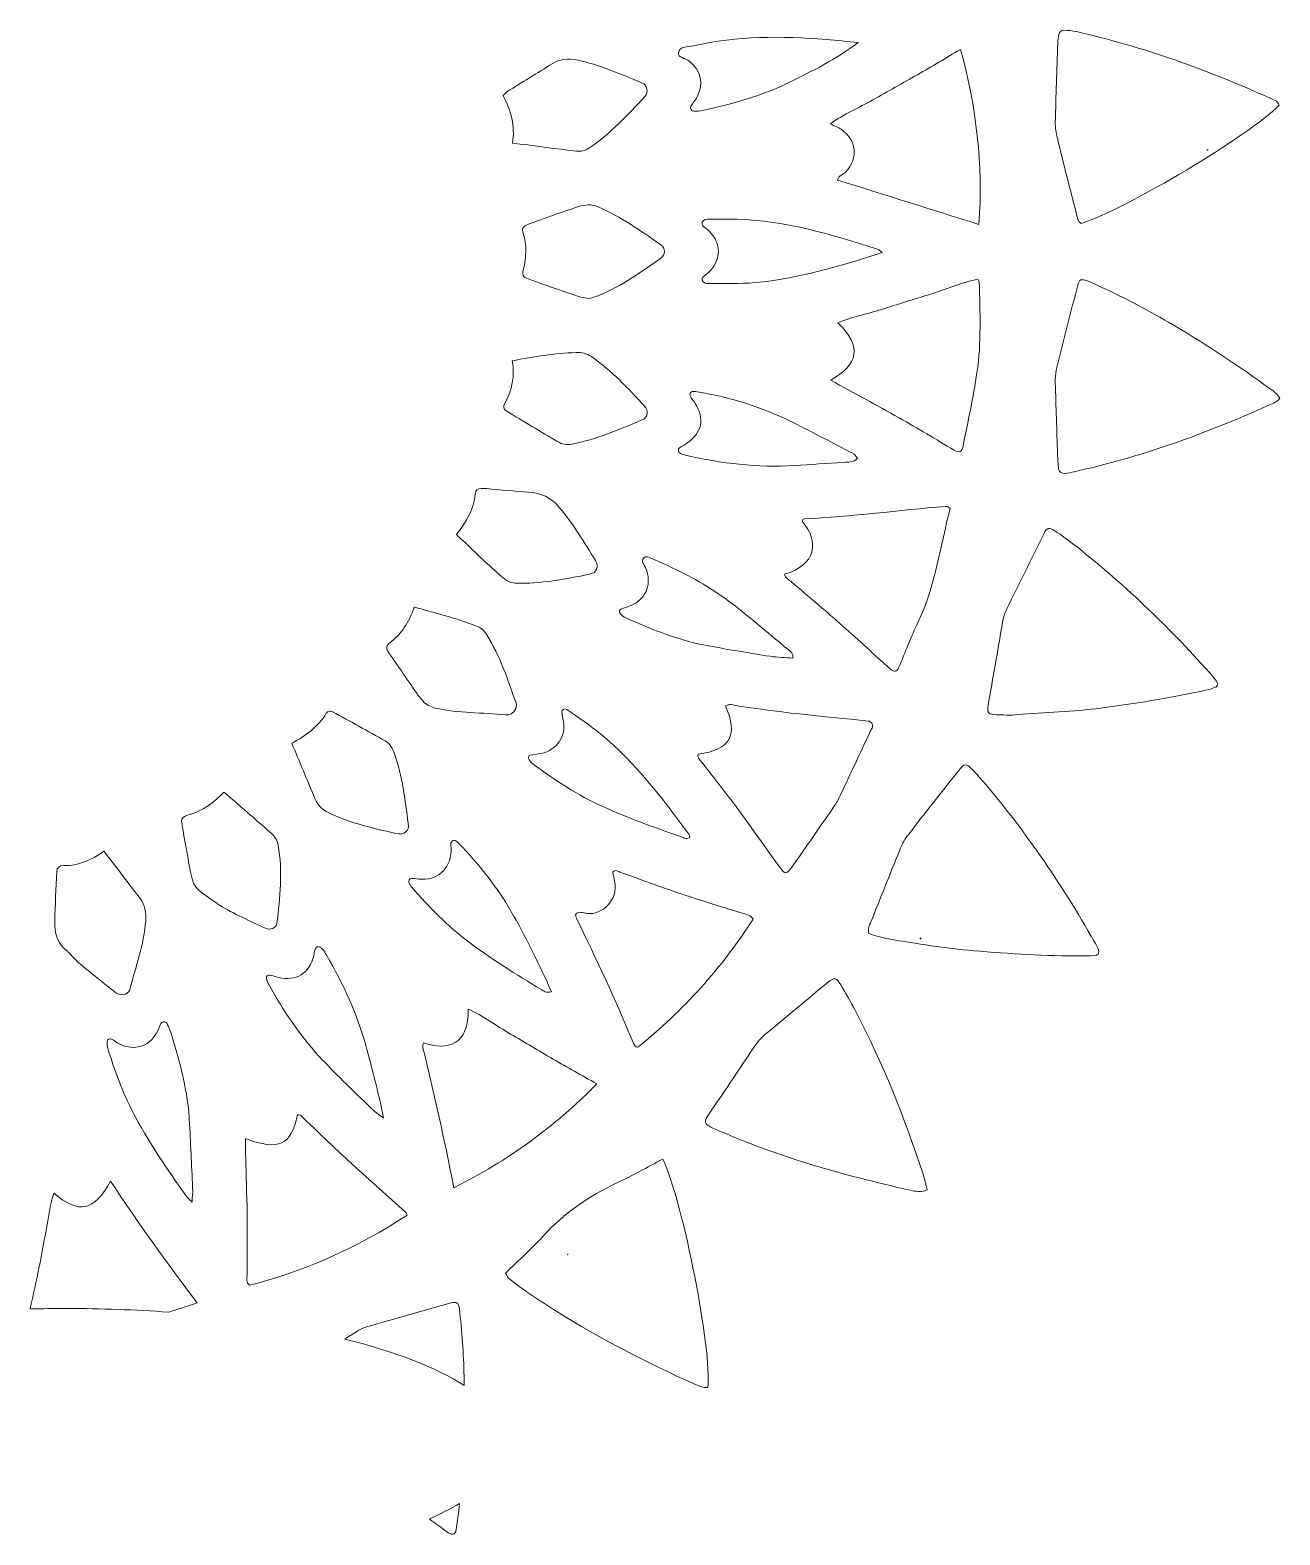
# Model space of a CAD drawing. Extents: x 352 to 2649, y -2711 to -288.
# Drawn here: x 2092 to 2510, y -1439 to -936 of the extents above; entities that cross this region are included whole.
import ezdxf

# ---------------------------------------------------------------- set-up
doc = ezdxf.new("R2010")
doc.units = 0
doc.header["$MEASUREMENT"] = 0
doc.layers.add('Layer 1', color=7, linetype='Continuous')

# ---------------------------------------------------------------- blocks, each defined once
blk = doc.blocks.new('block 2')
at = {"layer": 'Layer 1', "true_color": 0xffffff}
h = blk.add_hatch(color=7, dxfattribs=at)
h.dxf.hatch_style = 2
edge = h.paths.add_edge_path()
edge.add_spline(control_points=[(2485.39, -975.72), (2485.42, -975.73), (2485.45, -975.74), (2485.48, -975.74), (2485.51, -975.69), (2485.53, -975.63), (2485.56, -975.57), (2485.45, -975.62), (2485.31, -975.68), (2485.18, -975.75), (2485.25, -975.74), (2485.33, -975.72), (2485.39, -975.72)], knot_values=[0, 0, 0, 0, 1, 1, 1, 2, 2, 2, 3, 3, 3, 4, 4, 4, 4], degree=3, periodic=1)
h = blk.add_hatch(color=7, dxfattribs=at)
h.dxf.hatch_style = 2
edge = h.paths.add_edge_path()
edge.add_spline(control_points=[(2389.37, -1239.55), (2389.42, -1239.57), (2389.46, -1239.59), (2389.5, -1239.61), (2389.5, -1239.55), (2389.5, -1239.49), (2389.5, -1239.43), (2389.43, -1239.38), (2389.36, -1239.34), (2389.3, -1239.3), (2389.32, -1239.38), (2389.35, -1239.47), (2389.37, -1239.55)], knot_values=[0, 0, 0, 0, 1, 1, 1, 2, 2, 2, 3, 3, 3, 4, 4, 4, 4], degree=3, periodic=1)
h = blk.add_hatch(color=7, dxfattribs=at)
h.dxf.hatch_style = 2
edge = h.paths.add_edge_path()
edge.add_spline(control_points=[(2271.42, -1344.99), (2271.39, -1345.09), (2271.36, -1345.19), (2271.34, -1345.29), (2271.37, -1345.27), (2271.41, -1345.25), (2271.45, -1345.23), (2271.44, -1345.22), (2271.43, -1345.22), (2271.43, -1345.21), (2271.42, -1345.14), (2271.42, -1345.06), (2271.42, -1344.99)], knot_values=[0, 0, 0, 0, 1, 1, 1, 2, 2, 2, 3, 3, 3, 4, 4, 4, 4], degree=3, periodic=1)
at = {"layer": 'Layer 1', "lineweight": 0}
for points, knots in [([(2443.21, -1000.35), (2441.9, -999.74), (2441.93, -998.36), (2441.64, -997.27), (2439.44, -988.8), (2437.3, -980.32), (2435.23, -971.81), (2434.79, -970.04), (2434.49, -968.18), (2434.53, -966.39), (2434.73, -957.62), (2435.05, -948.87), (2435.36, -940.12), (2435.4, -939.1), (2435.51, -938.07), (2435.71, -937.09), (2435.88, -936.24), (2436.54, -935.63), (2437.41, -935.67), (2438.83, -935.74), (2440.27, -935.82), (2441.64, -936.13), (2463.94, -941.26), (2485.35, -948.92), (2506.16, -958.32), (2507.39, -958.89), (2508.94, -959.19), (2509.46, -960.79), (2499.05, -971.11), (2459.08, -994.98), (2443.21, -1000.35)], [0, 0, 0, 0, 1, 1, 1, 2, 2, 2, 3, 3, 3, 4, 4, 4, 5, 5, 5, 6, 6, 6, 7, 7, 7, 8, 8, 8, 9, 9, 9, 10, 10, 10, 10]), ([(2316.66, -962.53), (2315.67, -962.75), (2314.65, -962.75), (2313.62, -962.77), (2312.86, -962.79), (2312.23, -961.68), (2312.64, -961.03), (2313.3, -959.98), (2314.12, -959.06), (2314.69, -957.99), (2317.03, -953.54), (2316, -949.09), (2312.07, -946.04), (2310.83, -945.05), (2308.21, -944.79), (2308.45, -943.24), (2308.8, -940.8), (2311.7, -941.32), (2313.49, -940.93), (2328.13, -937.57), (2342.97, -937.55), (2357.85, -938.79), (2361.43, -939.1), (2365.01, -939.43), (2368.59, -939.75), (2361.23, -945.34), (2353.42, -949.24), (2345.59, -953.08), (2336.38, -957.6), (2326.61, -960.33), (2316.66, -962.53)], [0, 0, 0, 0, 1, 1, 1, 2, 2, 2, 3, 3, 3, 4, 4, 4, 5, 5, 5, 6, 6, 6, 7, 7, 7, 8, 8, 8, 9, 9, 9, 10, 10, 10, 10]), ([(2296.23, -953.24), (2298.04, -953.96), (2298.61, -956.42), (2297.26, -957.84), (2291.41, -964.06), (2285.61, -970.37), (2278.45, -975.17), (2277.16, -976.04), (2275.81, -976.21), (2274.39, -976.08), (2271.55, -975.8), (2268.74, -975.45), (2265.92, -975.1), (2261.69, -974.56), (2257.46, -973.99), (2252.96, -973.42), (2253.88, -967.64), (2252.42, -962.49), (2249.86, -957.56), (2250.32, -957.06), (2250.67, -956.51), (2251.15, -956.2), (2256.15, -953.08), (2261.19, -950.01), (2266.21, -946.91), (2268.76, -945.32), (2271.42, -944.99), (2274.39, -945.6), (2282.03, -947.17), (2289.05, -950.38), (2296.23, -953.24)], [0, 0, 0, 0, 1, 1, 1, 2, 2, 2, 3, 3, 3, 4, 4, 4, 5, 5, 5, 6, 6, 6, 7, 7, 7, 8, 8, 8, 9, 9, 9, 10, 10, 10, 10]), ([(2408.98, -1000.61), (2393.09, -995.63), (2377.45, -990.72), (2361.65, -985.77), (2362.02, -984.22), (2363.59, -983.94), (2364.46, -983), (2368.72, -978.4), (2368.09, -972.4), (2362.87, -968.82), (2361.87, -968.14), (2360.71, -967.7), (2359.29, -967.01), (2363.77, -963.6), (2368.87, -961.68), (2373.52, -958.98), (2378.43, -956.1), (2383.47, -953.41), (2388.4, -950.55), (2393.16, -947.83), (2397.85, -945.01), (2402.85, -942.07), (2408.06, -961.44), (2410.48, -980.64), (2408.98, -1000.61)], [0, 0, 0, 0, 1, 1, 1, 2, 2, 2, 3, 3, 3, 4, 4, 4, 5, 5, 5, 6, 6, 6, 7, 7, 7, 8, 8, 8, 8]), ([(2485.39, -975.72), (2485.42, -975.73), (2485.45, -975.74), (2485.48, -975.74), (2485.51, -975.69), (2485.53, -975.63), (2485.56, -975.57), (2485.45, -975.62), (2485.31, -975.68), (2485.18, -975.75), (2485.25, -975.74), (2485.33, -975.72), (2485.39, -975.72)], [0, 0, 0, 0, 1, 1, 1, 2, 2, 2, 3, 3, 3, 4, 4, 4, 4]), ([(2282.03, -1024.26), (2280.91, -1024.72), (2279.76, -1025.09), (2278.71, -1025.44), (2277.36, -1025.18), (2276.11, -1025.09), (2274.96, -1024.7), (2269.37, -1022.8), (2263.79, -1020.86), (2258.24, -1018.85), (2256.39, -1018.2), (2256.08, -1017.52), (2256.58, -1015.62), (2257.63, -1011.61), (2257.76, -1007.61), (2256.52, -1003.62), (2256.08, -1002.25), (2256.34, -1001.24), (2257.78, -1000.72), (2263.55, -998.67), (2269.26, -996.53), (2275.07, -994.65), (2277.16, -993.98), (2279.34, -993.78), (2281.63, -994.78), (2289.16, -998.06), (2295.84, -1002.77), (2302.54, -1007.4), (2304.26, -1008.6), (2304.2, -1010.8), (2302.43, -1012.02), (2295.88, -1016.52), (2289.49, -1021.29), (2282.03, -1024.26)], [0, 0, 0, 0, 1, 1, 1, 2, 2, 2, 3, 3, 3, 4, 4, 4, 5, 5, 5, 6, 6, 6, 7, 7, 7, 8, 8, 8, 9, 9, 9, 10, 10, 10, 11, 11, 11, 11]), ([(2334.16, -1020.09), (2328.9, -1020.57), (2323.57, -1020.31), (2318.29, -1020.38), (2317.49, -1020.38), (2316.61, -1020.29), (2316.42, -1019.29), (2316.31, -1018.7), (2316.59, -1018.17), (2317.16, -1017.78), (2317.81, -1017.3), (2318.47, -1016.8), (2319.01, -1016.21), (2322.79, -1012.11), (2322.77, -1007.22), (2318.99, -1003.1), (2318.58, -1002.66), (2318.1, -1002.25), (2317.57, -1001.92), (2316.85, -1001.44), (2316.18, -1000.76), (2316.42, -999.98), (2316.76, -998.8), (2317.99, -998.89), (2318.97, -998.86), (2322.02, -998.84), (2325.08, -998.8), (2328.13, -998.89), (2344.37, -999.41), (2359.75, -1003.99), (2375.07, -1008.9), (2375.42, -1009.01), (2375.72, -1009.36), (2376.64, -1010.06), (2362.39, -1014.53), (2348.6, -1018.79), (2334.16, -1020.09)], [0, 0, 0, 0, 1, 1, 1, 2, 2, 2, 3, 3, 3, 4, 4, 4, 5, 5, 5, 6, 6, 6, 7, 7, 7, 8, 8, 8, 9, 9, 9, 10, 10, 10, 11, 11, 11, 12, 12, 12, 12]), ([(2382.27, -1065.35), (2374.85, -1061.16), (2367.34, -1057.1), (2359.42, -1052.74), (2368.59, -1047.59), (2370.05, -1041.61), (2361.82, -1033.51), (2367, -1031.31), (2372.38, -1030.44), (2377.51, -1028.74), (2382.71, -1027.03), (2387.96, -1025.42), (2393.2, -1023.83), (2398.39, -1022.23), (2403.35, -1019.83), (2408.69, -1019.03), (2408.93, -1019.44), (2409.09, -1019.61), (2409.11, -1019.79), (2409.26, -1029.94), (2409.87, -1040.13), (2408.32, -1050.21), (2407.08, -1058.45), (2405.29, -1066.59), (2403.65, -1074.78), (2403.24, -1076.83), (2402.47, -1077.13), (2400.71, -1076.11), (2394.55, -1072.53), (2388.47, -1068.84), (2382.27, -1065.35)], [0, 0, 0, 0, 1, 1, 1, 2, 2, 2, 3, 3, 3, 4, 4, 4, 5, 5, 5, 6, 6, 6, 7, 7, 7, 8, 8, 8, 9, 9, 9, 10, 10, 10, 10]), ([(2504.66, -1054.37), (2506.45, -1055.68), (2508.37, -1056.86), (2509.66, -1058.72), (2508.5, -1060.24), (2506.88, -1060.7), (2505.42, -1061.36), (2484.56, -1070.67), (2463.18, -1078.44), (2440.81, -1083.33), (2439.81, -1083.55), (2438.83, -1083.81), (2437.82, -1083.9), (2436.69, -1084.03), (2435.79, -1083.55), (2435.64, -1082.33), (2435.47, -1080.69), (2435.34, -1079.07), (2435.29, -1077.44), (2435.01, -1069.5), (2434.75, -1061.55), (2434.53, -1053.59), (2434.51, -1052.19), (2434.53, -1050.71), (2434.86, -1049.36), (2437.19, -1039.86), (2439.59, -1030.37), (2442.04, -1020.92), (2442.52, -1019.03), (2443.28, -1018.74), (2445.2, -1019.48), (2446.33, -1019.92), (2447.42, -1020.47), (2448.56, -1020.97), (2456.72, -1024.68), (2464.64, -1028.87), (2472.39, -1033.36), (2483.52, -1039.82), (2494.27, -1046.82), (2504.66, -1054.37)], [0, 0, 0, 0, 1, 1, 1, 2, 2, 2, 3, 3, 3, 4, 4, 4, 5, 5, 5, 6, 6, 6, 7, 7, 7, 8, 8, 8, 9, 9, 9, 10, 10, 10, 11, 11, 11, 12, 12, 12, 13, 13, 13, 13]), ([(2252.85, -1046.28), (2260.12, -1044.69), (2267.15, -1043.86), (2274.22, -1043.44), (2276.09, -1043.33), (2277.73, -1043.68), (2279.37, -1044.84), (2286.09, -1049.53), (2291.63, -1055.47), (2297.15, -1061.42), (2298.59, -1062.97), (2298.15, -1065.2), (2296.32, -1065.98), (2288.68, -1069.32), (2281, -1072.51), (2272.78, -1074.1), (2271.12, -1074.43), (2269.57, -1074.21), (2268.08, -1073.31), (2262.35, -1069.87), (2256.58, -1066.48), (2250.87, -1062.99), (2249.89, -1062.4), (2249.84, -1061.42), (2250.41, -1060.37), (2252.77, -1056.03), (2253.86, -1051.41), (2252.85, -1046.28)], [0, 0, 0, 0, 1, 1, 1, 2, 2, 2, 3, 3, 3, 4, 4, 4, 5, 5, 5, 6, 6, 6, 7, 7, 7, 8, 8, 8, 9, 9, 9, 9]), ([(2310.87, -1077.85), (2310.28, -1077.72), (2309.72, -1077.5), (2309.17, -1077.29), (2308.43, -1077), (2308.19, -1075.71), (2308.82, -1075.3), (2309.65, -1074.73), (2310.59, -1074.32), (2311.42, -1073.73), (2316.33, -1070.3), (2317.29, -1065.59), (2314.1, -1060.48), (2313.58, -1059.63), (2312.84, -1058.89), (2312.38, -1058), (2312.1, -1057.43), (2312.53, -1056.64), (2313.1, -1056.56), (2313.84, -1056.43), (2314.69, -1056.62), (2315.48, -1056.75), (2325.95, -1058.56), (2336.05, -1061.62), (2345.61, -1066.31), (2352.38, -1069.63), (2359.01, -1073.18), (2365.69, -1076.65), (2366.69, -1077.2), (2367.8, -1077.7), (2368.37, -1078.83), (2366.95, -1080.32), (2365.21, -1080.08), (2363.66, -1080.21), (2358.18, -1080.62), (2352.68, -1080.91), (2347.2, -1081.26), (2334.92, -1082.02), (2322.83, -1080.58), (2310.87, -1077.85)], [0, 0, 0, 0, 1, 1, 1, 2, 2, 2, 3, 3, 3, 4, 4, 4, 5, 5, 5, 6, 6, 6, 7, 7, 7, 8, 8, 8, 9, 9, 9, 10, 10, 10, 11, 11, 11, 12, 12, 12, 13, 13, 13, 13]), ([(2240.46, -1090.77), (2240.53, -1089.53), (2241.33, -1089.05), (2242.47, -1088.98), (2243.08, -1088.94), (2243.69, -1088.96), (2244.3, -1089), (2248.95, -1089.4), (2253.6, -1089.88), (2258.27, -1090.18), (2262.52, -1090.44), (2265.84, -1091.9), (2268.72, -1095.37), (2273.32, -1100.87), (2276.88, -1107.03), (2280.72, -1113.01), (2281.98, -1114.99), (2281.11, -1117.19), (2278.71, -1117.65), (2270.55, -1119.27), (2262.37, -1120.84), (2253.97, -1120.64), (2251.68, -1120.58), (2250.15, -1119.22), (2248.69, -1117.91), (2243.86, -1113.57), (2239.19, -1109.03), (2234.2, -1104.32), (2237.45, -1099.89), (2240.2, -1095.9), (2240.46, -1090.77)], [0, 0, 0, 0, 1, 1, 1, 2, 2, 2, 3, 3, 3, 4, 4, 4, 5, 5, 5, 6, 6, 6, 7, 7, 7, 8, 8, 8, 9, 9, 9, 10, 10, 10, 10]), ([(2363.5, -1135.02), (2357.85, -1130.02), (2352.07, -1125.18), (2346.35, -1120.25), (2345.46, -1119.49), (2344.24, -1118.96), (2343.89, -1117.65), (2354.73, -1114.49), (2355.58, -1106.79), (2349.89, -1099.91), (2349.93, -1099.72), (2349.91, -1099.48), (2350.02, -1099.32), (2350.11, -1099.19), (2350.35, -1099.11), (2350.52, -1099.08), (2366.41, -1098.41), (2382.14, -1096.2), (2397.96, -1094.92), (2398.31, -1094.89), (2398.68, -1095.27), (2399.38, -1095.61), (2395.99, -1108.27), (2394.45, -1121.49), (2388.66, -1133.58), (2386.28, -1138.53), (2384.36, -1143.71), (2382.18, -1148.75), (2381.51, -1150.32), (2380.61, -1150.51), (2379.37, -1149.38), (2374.06, -1144.6), (2368.85, -1139.73), (2363.5, -1135.02)], [0, 0, 0, 0, 1, 1, 1, 2, 2, 2, 3, 3, 3, 4, 4, 4, 5, 5, 5, 6, 6, 6, 7, 7, 7, 8, 8, 8, 9, 9, 9, 10, 10, 10, 11, 11, 11, 11]), ([(2486.11, -1150.49), (2487.05, -1151.54), (2487.9, -1152.67), (2488.69, -1153.85), (2489.08, -1154.42), (2488.71, -1155.14), (2488.18, -1155.38), (2487.27, -1155.79), (2486.29, -1156.1), (2485.3, -1156.32), (2473, -1159.09), (2460.56, -1161.01), (2448.04, -1162.6), (2438.74, -1163.8), (2429.38, -1163.82), (2420.06, -1164.72), (2418.84, -1164.72), (2417.62, -1164.72), (2416.4, -1164.7), (2411.6, -1164.61), (2411.51, -1164.46), (2412.32, -1159.9), (2413.78, -1151.67), (2415.22, -1143.47), (2416.59, -1135.24), (2416.92, -1133.19), (2417.33, -1131.25), (2418.25, -1129.39), (2422.38, -1120.99), (2426.5, -1112.59), (2430.64, -1104.19), (2431.71, -1102.03), (2432.43, -1101.81), (2434.4, -1103.14), (2436.43, -1104.5), (2438.41, -1105.91), (2440.36, -1107.42), (2456.96, -1120.31), (2472.04, -1134.87), (2486.11, -1150.49)], [0, 0, 0, 0, 1, 1, 1, 2, 2, 2, 3, 3, 3, 4, 4, 4, 5, 5, 5, 6, 6, 6, 7, 7, 7, 8, 8, 8, 9, 9, 9, 10, 10, 10, 11, 11, 11, 12, 12, 12, 13, 13, 13, 13]), ([(2290.91, -1132.18), (2290.54, -1132.01), (2290.12, -1131.9), (2289.82, -1131.64), (2289.4, -1131.25), (2288.9, -1130.81), (2288.73, -1130.31), (2288.51, -1129.59), (2289.16, -1129.3), (2289.73, -1129.09), (2290.69, -1128.74), (2291.69, -1128.5), (2292.61, -1128.08), (2297.43, -1125.92), (2299.42, -1121.56), (2297.87, -1116.54), (2297.63, -1115.78), (2297.19, -1115.08), (2296.84, -1114.34), (2296.49, -1113.59), (2296.17, -1112.79), (2296.91, -1112.13), (2297.65, -1111.5), (2298.5, -1111.91), (2299.2, -1112.22), (2302.91, -1113.88), (2306.66, -1115.49), (2310.28, -1117.35), (2317.22, -1120.88), (2323.68, -1125.16), (2329.73, -1130.05), (2334.94, -1134.28), (2340.11, -1138.62), (2345.24, -1142.96), (2345.96, -1143.55), (2347.07, -1144.03), (2346.77, -1145.67), (2344.22, -1145.5), (2341.62, -1145.47), (2339.07, -1145.08), (2332.24, -1144.01), (2325.41, -1142.86), (2318.6, -1141.61), (2308.91, -1139.84), (2299.81, -1136.31), (2290.91, -1132.18)], [0, 0, 0, 0, 1, 1, 1, 2, 2, 2, 3, 3, 3, 4, 4, 4, 5, 5, 5, 6, 6, 6, 7, 7, 7, 8, 8, 8, 9, 9, 9, 10, 10, 10, 11, 11, 11, 12, 12, 12, 13, 13, 13, 14, 14, 14, 15, 15, 15, 15]), ([(2211.4, -1143.64), (2210.54, -1142.4), (2210.72, -1141.44), (2211.92, -1140.54), (2215.8, -1137.68), (2218.23, -1133.8), (2220.06, -1128.65), (2227.24, -1130.53), (2234.07, -1132.4), (2240.72, -1134.87), (2242.29, -1135.44), (2243.43, -1136.37), (2244.34, -1137.88), (2248.75, -1145.04), (2251.41, -1152.91), (2254.14, -1160.79), (2254.64, -1162.23), (2253.38, -1164.24), (2251.96, -1164.57), (2251.57, -1164.65), (2251.15, -1164.7), (2250.76, -1164.65), (2242.88, -1163.85), (2234.9, -1164.24), (2227.13, -1162.38), (2225.47, -1161.97), (2224.09, -1161.34), (2223, -1160.03), (2222.48, -1159.39), (2221.89, -1158.83), (2221.43, -1158.17), (2218.07, -1153.33), (2214.73, -1148.48), (2211.4, -1143.64)], [0, 0, 0, 0, 1, 1, 1, 2, 2, 2, 3, 3, 3, 4, 4, 4, 5, 5, 5, 6, 6, 6, 7, 7, 7, 8, 8, 8, 9, 9, 9, 10, 10, 10, 11, 11, 11, 11]), ([(2258.81, -1178.18), (2259.99, -1177.88), (2261.23, -1177.85), (2262.41, -1177.61), (2268.17, -1176.37), (2270.83, -1171.59), (2269.98, -1166.81), (2269.79, -1165.81), (2269.59, -1164.83), (2269.46, -1163.8), (2269.37, -1163.02), (2270.51, -1162.34), (2271.18, -1162.82), (2274.98, -1165.55), (2278.89, -1168.17), (2282.51, -1171.13), (2294.12, -1180.67), (2303.08, -1192.58), (2311.94, -1204.56), (2312.16, -1204.85), (2312.14, -1205.33), (2312.23, -1205.72), (2310.94, -1206.5), (2309.83, -1205.57), (2308.76, -1205.22), (2300.09, -1202.23), (2291.48, -1199.11), (2283.12, -1195.33), (2274.72, -1191.54), (2267.08, -1186.47), (2259.71, -1181), (2259.23, -1180.63), (2258.77, -1180.17), (2258.48, -1179.67), (2258.18, -1179.14), (2258.07, -1178.38), (2258.81, -1178.18)], [0, 0, 0, 0, 1, 1, 1, 2, 2, 2, 3, 3, 3, 4, 4, 4, 5, 5, 5, 6, 6, 6, 7, 7, 7, 8, 8, 8, 9, 9, 9, 10, 10, 10, 11, 11, 11, 12, 12, 12, 12]), ([(2328.22, -1195.99), (2324.45, -1190.9), (2320.5, -1185.99), (2316.66, -1180.95), (2315.96, -1180.04), (2314.74, -1179.32), (2315.04, -1177.85), (2325.91, -1176.28), (2328.57, -1171.53), (2324.18, -1161.64), (2324.38, -1161.56), (2324.55, -1161.42), (2324.75, -1161.38), (2325.14, -1161.32), (2325.56, -1161.18), (2325.93, -1161.25), (2341.23, -1163.82), (2356.63, -1165.2), (2372.04, -1166.73), (2372.41, -1166.77), (2372.73, -1167.1), (2373.1, -1167.32), (2373.89, -1168.6), (2372.89, -1169.63), (2372.43, -1170.63), (2369.26, -1177.48), (2366.04, -1184.29), (2362.83, -1191.12), (2362.22, -1192.41), (2361.61, -1193.72), (2360.8, -1194.87), (2355.95, -1201.94), (2351.07, -1208.97), (2346.14, -1215.97), (2344.72, -1218), (2344.04, -1217.96), (2342.51, -1215.84), (2337.73, -1209.23), (2333.06, -1202.56), (2328.22, -1195.99)], [0, 0, 0, 0, 1, 1, 1, 2, 2, 2, 3, 3, 3, 4, 4, 4, 5, 5, 5, 6, 6, 6, 7, 7, 7, 8, 8, 8, 9, 9, 9, 10, 10, 10, 11, 11, 11, 12, 12, 12, 13, 13, 13, 13]), ([(2213.95, -1204.34), (2206.62, -1202.71), (2199.35, -1200.94), (2192.41, -1197.91), (2189.86, -1196.77), (2187.94, -1195.25), (2186.87, -1192.67), (2184.29, -1186.52), (2181.74, -1180.36), (2179.14, -1174.15), (2183.95, -1171.57), (2187.98, -1168.65), (2190.64, -1164.13), (2191.1, -1163.34), (2192.06, -1163.24), (2192.8, -1163.63), (2198.67, -1166.86), (2204.54, -1170.09), (2210.37, -1173.38), (2212.01, -1174.32), (2212.84, -1175.85), (2213.49, -1177.68), (2216.17, -1185.21), (2216.96, -1193.11), (2218.09, -1200.94), (2218.49, -1203.58), (2216.72, -1204.96), (2213.95, -1204.34)], [0, 0, 0, 0, 1, 1, 1, 2, 2, 2, 3, 3, 3, 4, 4, 4, 5, 5, 5, 6, 6, 6, 7, 7, 7, 8, 8, 8, 9, 9, 9, 9]), ([(2447.51, -1245.21), (2446.09, -1245.3), (2444.65, -1245.32), (2443.23, -1245.32), (2431.21, -1245.28), (2419.23, -1244.6), (2407.25, -1243.56), (2397.7, -1242.73), (2388.27, -1241.22), (2378.84, -1239.61), (2376.47, -1239.19), (2374.15, -1238.58), (2372.08, -1237.71), (2371.73, -1236.09), (2372.38, -1235), (2372.84, -1233.89), (2376.01, -1225.95), (2379.17, -1218.03), (2382.42, -1210.11), (2383.1, -1208.42), (2383.86, -1206.7), (2384.95, -1205.28), (2390.8, -1197.69), (2396.76, -1190.18), (2402.69, -1182.68), (2403.94, -1181.08), (2404.81, -1181.02), (2406.16, -1182.35), (2407.19, -1183.33), (2408.15, -1184.4), (2409.09, -1185.47), (2423.86, -1202.45), (2436.41, -1220.97), (2447.56, -1240.46), (2448.06, -1241.35), (2448.52, -1242.27), (2448.93, -1243.18), (2449.39, -1244.25), (2448.78, -1245.15), (2447.51, -1245.21)], [0, 0, 0, 0, 1, 1, 1, 2, 2, 2, 3, 3, 3, 4, 4, 4, 5, 5, 5, 6, 6, 6, 7, 7, 7, 8, 8, 8, 9, 9, 9, 10, 10, 10, 11, 11, 11, 12, 12, 12, 13, 13, 13, 13]), ([(2144.95, -1215.52), (2144.08, -1210.91), (2143.21, -1206.31), (2142.44, -1201.68), (2142.01, -1199.13), (2142.29, -1198.82), (2145.04, -1197.95), (2149.38, -1196.58), (2153.09, -1194.18), (2156.36, -1190.47), (2161.71, -1195.09), (2166.95, -1199.59), (2172.12, -1204.15), (2173.36, -1205.24), (2174.3, -1206.55), (2174.58, -1208.27), (2176.07, -1217.04), (2175.2, -1225.75), (2174.17, -1234.48), (2173.97, -1235.96), (2171.84, -1236.83), (2170.2, -1236.03), (2165.09, -1233.5), (2159.77, -1231.38), (2154.97, -1228.28), (2154.1, -1227.74), (2153.27, -1227.15), (2152.42, -1226.58), (2146.41, -1222.54), (2146.22, -1222.28), (2144.95, -1215.52)], [0, 0, 0, 0, 1, 1, 1, 2, 2, 2, 3, 3, 3, 4, 4, 4, 5, 5, 5, 6, 6, 6, 7, 7, 7, 8, 8, 8, 9, 9, 9, 10, 10, 10, 10]), ([(2219.1, -1219.38), (2219.88, -1219.29), (2220.67, -1219.58), (2221.48, -1219.64), (2227.8, -1220.1), (2232.04, -1216.48), (2232.45, -1210.19), (2232.5, -1209.39), (2232.28, -1208.58), (2232.32, -1207.77), (2232.32, -1207.44), (2232.63, -1206.98), (2232.91, -1206.83), (2233.19, -1206.66), (2233.76, -1206.64), (2234, -1206.83), (2234.81, -1207.44), (2235.55, -1208.14), (2236.23, -1208.88), (2242.75, -1215.93), (2248.64, -1223.44), (2253.33, -1231.84), (2257.87, -1240), (2262.02, -1248.38), (2266.01, -1257.26), (2264.18, -1257.8), (2263.39, -1257.02), (2262.59, -1256.54), (2254.23, -1251.48), (2245.91, -1246.37), (2238.1, -1240.48), (2231.1, -1235.18), (2224.99, -1228.91), (2219.25, -1222.28), (2218.86, -1221.84), (2218.44, -1221.3), (2218.29, -1220.75), (2218.14, -1220.14), (2218.44, -1219.44), (2219.1, -1219.38)], [0, 0, 0, 0, 1, 1, 1, 2, 2, 2, 3, 3, 3, 4, 4, 4, 5, 5, 5, 6, 6, 6, 7, 7, 7, 8, 8, 8, 9, 9, 9, 10, 10, 10, 11, 11, 11, 12, 12, 12, 13, 13, 13, 13]), ([(2100.5, -1217.17), (2100.57, -1215.69), (2101.38, -1215.1), (2102.86, -1215.1), (2107.68, -1215.12), (2111.94, -1213.38), (2116.26, -1210.24), (2120.49, -1215.78), (2124.46, -1220.93), (2128.37, -1226.1), (2129.98, -1228.28), (2130.51, -1230.68), (2130.27, -1233.52), (2129.59, -1241.5), (2126.93, -1248.97), (2124.9, -1256.6), (2124.46, -1258.26), (2121.89, -1258.85), (2120.3, -1257.63), (2116.13, -1254.4), (2112.03, -1251.06), (2107.97, -1247.7), (2106.57, -1246.54), (2105.5, -1245), (2104.08, -1243.84), (2100.77, -1241.18), (2099.68, -1237.64), (2099.81, -1233.61), (2099.98, -1228.13), (2100.26, -1222.65), (2100.5, -1217.17)], [0, 0, 0, 0, 1, 1, 1, 2, 2, 2, 3, 3, 3, 4, 4, 4, 5, 5, 5, 6, 6, 6, 7, 7, 7, 8, 8, 8, 9, 9, 9, 10, 10, 10, 10]), ([(2274.32, -1232.69), (2274.15, -1232.34), (2274.13, -1231.93), (2274, -1231.4), (2275.15, -1230.11), (2276.64, -1230.99), (2277.86, -1231.1), (2282.94, -1231.64), (2288.44, -1226.78), (2287.11, -1220.27), (2286.92, -1219.29), (2286.68, -1218.29), (2286.48, -1217.31), (2287.44, -1216.21), (2288.38, -1217.07), (2289.21, -1217.37), (2302.76, -1222.37), (2316.42, -1227.04), (2330.25, -1231.14), (2331.36, -1231.47), (2332.61, -1231.71), (2333.44, -1232.95), (2322.96, -1249.32), (2310.11, -1263.56), (2294.9, -1275.81), (2293.94, -1275.81), (2293.64, -1275), (2293.35, -1274.3), (2287.46, -1260.23), (2281.09, -1246.37), (2274.32, -1232.69)], [0, 0, 0, 0, 1, 1, 1, 2, 2, 2, 3, 3, 3, 4, 4, 4, 5, 5, 5, 6, 6, 6, 7, 7, 7, 8, 8, 8, 9, 9, 9, 10, 10, 10, 10]), ([(2186.52, -1245.13), (2186.65, -1244.54), (2186.56, -1243.86), (2186.8, -1243.34), (2187.02, -1242.86), (2187.55, -1242.2), (2187.96, -1242.18), (2188.42, -1242.14), (2189.05, -1242.62), (2189.42, -1243.05), (2189.95, -1243.64), (2190.34, -1244.38), (2190.75, -1245.08), (2196.36, -1254.6), (2200.94, -1264.52), (2203.85, -1275.22), (2205.9, -1282.83), (2208.03, -1290.45), (2209.82, -1299.5), (2208.23, -1298.35), (2207.53, -1297.95), (2206.97, -1297.41), (2200.62, -1291.39), (2194.27, -1285.36), (2188.33, -1278.93), (2181.65, -1271.68), (2176.26, -1263.56), (2171.51, -1255.01), (2171.14, -1254.31), (2170.85, -1253.55), (2170.66, -1252.79), (2170.44, -1251.93), (2171.22, -1251.65), (2171.75, -1251.72), (2172.73, -1251.83), (2173.67, -1252.26), (2174.65, -1252.5), (2180.59, -1253.9), (2184.99, -1251.17), (2186.52, -1245.13)], [0, 0, 0, 0, 1, 1, 1, 2, 2, 2, 3, 3, 3, 4, 4, 4, 5, 5, 5, 6, 6, 6, 7, 7, 7, 8, 8, 8, 9, 9, 9, 10, 10, 10, 11, 11, 11, 12, 12, 12, 13, 13, 13, 13]), ([(2389.37, -1239.55), (2389.42, -1239.57), (2389.46, -1239.59), (2389.5, -1239.61), (2389.5, -1239.55), (2389.5, -1239.49), (2389.5, -1239.43), (2389.43, -1239.38), (2389.36, -1239.34), (2389.3, -1239.3), (2389.32, -1239.38), (2389.35, -1239.47), (2389.37, -1239.55)], [0, 0, 0, 0, 1, 1, 1, 2, 2, 2, 3, 3, 3, 4, 4, 4, 4]), ([(2386.92, -1323.83), (2365.45, -1319.14), (2344.3, -1313.31), (2324.05, -1304.63), (2315.48, -1300.94), (2316.13, -1302.03), (2321.24, -1294.48), (2325.21, -1288.59), (2329.18, -1282.66), (2333.11, -1276.72), (2334.35, -1274.85), (2335.64, -1273.08), (2337.41, -1271.62), (2344.48, -1265.79), (2351.48, -1259.9), (2358.53, -1254.05), (2360.56, -1252.37), (2361.3, -1252.5), (2362.76, -1254.95), (2364.44, -1257.74), (2366.04, -1260.58), (2367.54, -1263.48), (2376.84, -1281.17), (2384.23, -1299.66), (2390.41, -1318.64), (2390.91, -1320.19), (2391.22, -1321.78), (2391.65, -1323.53), (2389.69, -1324.47), (2388.27, -1324.12), (2386.92, -1323.83)], [0, 0, 0, 0, 1, 1, 1, 2, 2, 2, 3, 3, 3, 4, 4, 4, 5, 5, 5, 6, 6, 6, 7, 7, 7, 8, 8, 8, 9, 9, 9, 10, 10, 10, 10]), ([(2223.16, -1274.32), (2231.25, -1277.27), (2238.47, -1274.98), (2238.1, -1263.06), (2243.3, -1265.29), (2247.57, -1268.74), (2252.31, -1271.42), (2257.09, -1274.15), (2261.76, -1277.05), (2266.53, -1279.82), (2271.25, -1282.55), (2276, -1285.19), (2281.15, -1288.09), (2267.02, -1302.47), (2251.35, -1313.82), (2233.32, -1322.83), (2230.2, -1306.92), (2226.84, -1291.45), (2222.96, -1276.09), (2222.83, -1275.57), (2223.07, -1274.93), (2223.16, -1274.32)], [0, 0, 0, 0, 1, 1, 1, 2, 2, 2, 3, 3, 3, 4, 4, 4, 5, 5, 5, 6, 6, 6, 7, 7, 7, 7]), ([(2118.64, -1273.03), (2119.73, -1273.54), (2120.67, -1274.39), (2121.78, -1274.89), (2126.51, -1277.07), (2131.16, -1275.63), (2133.85, -1271.16), (2134.48, -1270.13), (2134.81, -1268.93), (2135.35, -1267.86), (2135.5, -1267.56), (2136.01, -1267.34), (2136.38, -1267.32), (2136.68, -1267.3), (2137.14, -1267.54), (2137.29, -1267.8), (2137.71, -1268.5), (2138.08, -1269.24), (2138.32, -1270.02), (2141.68, -1280.28), (2144.43, -1290.69), (2144.95, -1301.55), (2145.32, -1309.06), (2145.67, -1316.57), (2146, -1324.09), (2146.04, -1324.88), (2145.89, -1325.67), (2145.74, -1327.67), (2144.43, -1326.23), (2143.82, -1325.73), (2143.4, -1325.1), (2137.58, -1316.76), (2131.79, -1308.38), (2126.95, -1299.44), (2122.96, -1292.08), (2120.01, -1284.29), (2117.63, -1276.29), (2117.42, -1275.52), (2117.28, -1274.69), (2117.33, -1273.91), (2117.39, -1273.27), (2118.09, -1272.79), (2118.64, -1273.03)], [0, 0, 0, 0, 1, 1, 1, 2, 2, 2, 3, 3, 3, 4, 4, 4, 5, 5, 5, 6, 6, 6, 7, 7, 7, 8, 8, 8, 9, 9, 9, 10, 10, 10, 11, 11, 11, 12, 12, 12, 13, 13, 13, 14, 14, 14, 14]), ([(2164.18, -1352.13), (2164.15, -1345.22), (2164.24, -1338.28), (2164.18, -1331.36), (2164.09, -1325.03), (2163.83, -1318.73), (2163.7, -1312.42), (2163.63, -1310.43), (2163.67, -1308.45), (2163.67, -1306.4), (2174.91, -1310.52), (2178.8, -1308.71), (2181.02, -1298.5), (2181.22, -1298.48), (2181.44, -1298.43), (2181.63, -1298.46), (2181.83, -1298.48), (2182.05, -1298.54), (2182.18, -1298.67), (2193.48, -1309.85), (2205.33, -1320.43), (2217.2, -1330.99), (2217.46, -1331.23), (2217.5, -1331.69), (2217.66, -1332.06), (2201.03, -1342.9), (2182.18, -1351.26), (2164.96, -1355.43), (2163.78, -1354.55), (2164.18, -1353.27), (2164.18, -1352.13)], [0, 0, 0, 0, 1, 1, 1, 2, 2, 2, 3, 3, 3, 4, 4, 4, 5, 5, 5, 6, 6, 6, 7, 7, 7, 8, 8, 8, 9, 9, 9, 10, 10, 10, 10]), ([(2318.27, -1389.66), (2316.57, -1389.9), (2315.13, -1389.01), (2313.67, -1388.38), (2297.83, -1381.35), (2282.44, -1373.41), (2267.73, -1364.2), (2262.21, -1360.73), (2256.72, -1357.22), (2251.65, -1353.09), (2251.22, -1352.74), (2251.04, -1352.09), (2250.63, -1351.39), (2254.86, -1347.25), (2259.31, -1343.34), (2263.26, -1338.98), (2270.24, -1331.29), (2278.49, -1325.58), (2287.83, -1321.24), (2292.98, -1318.84), (2297.93, -1316.02), (2303.26, -1313.23), (2310.15, -1328.11), (2319.78, -1377.77), (2318.27, -1389.66)], [0, 0, 0, 0, 1, 1, 1, 2, 2, 2, 3, 3, 3, 4, 4, 4, 5, 5, 5, 6, 6, 6, 7, 7, 7, 8, 8, 8, 8]), ([(2094.64, -1349.19), (2096.01, -1342.4), (2097.17, -1335.55), (2098.43, -1328.74), (2098.65, -1327.56), (2099.04, -1326.41), (2099.5, -1324.66), (2107.99, -1331.82), (2112.92, -1330.73), (2118.48, -1320.65), (2127.67, -1334.52), (2137.27, -1347.83), (2147.42, -1361.36), (2145.21, -1362.1), (2143.56, -1362.72), (2141.88, -1363.24), (2140.52, -1363.65), (2139.17, -1364.07), (2137.82, -1364.46), (2126.82, -1363.65), (2115.34, -1363.24), (2103.56, -1363.24), (2099.52, -1363.24), (2095.53, -1363.28), (2091.58, -1363.39), (2092.63, -1358.66), (2093.67, -1353.94), (2094.64, -1349.19)], [0, 0, 0, 0, 1, 1, 1, 2, 2, 2, 3, 3, 3, 4, 4, 4, 5, 5, 5, 6, 6, 6, 7, 7, 7, 8, 8, 8, 9, 9, 9, 9]), ([(2271.42, -1344.99), (2271.39, -1345.09), (2271.36, -1345.19), (2271.34, -1345.29), (2271.37, -1345.27), (2271.41, -1345.25), (2271.45, -1345.23), (2271.44, -1345.22), (2271.43, -1345.22), (2271.43, -1345.21), (2271.42, -1345.14), (2271.42, -1345.06), (2271.42, -1344.99)], [0, 0, 0, 0, 1, 1, 1, 2, 2, 2, 3, 3, 3, 4, 4, 4, 4]), ([(2196.91, -1373.43), (2198.39, -1372.49), (2199.87, -1371.57), (2201.36, -1370.64), (2202.21, -1370.11), (2203.15, -1369.65), (2204.11, -1369.37), (2213.51, -1366.69), (2222.89, -1364.02), (2232.3, -1361.38), (2234.18, -1360.86), (2235, -1361.36), (2235.2, -1363.28), (2236.01, -1370.79), (2236.62, -1378.3), (2236.75, -1385.85), (2236.77, -1386.89), (2236.79, -1387.94), (2236.77, -1388.99), (2227.39, -1382.92), (2213.69, -1377.62), (2196.91, -1373.43)], [0, 0, 0, 0, 1, 1, 1, 2, 2, 2, 3, 3, 3, 4, 4, 4, 5, 5, 5, 6, 6, 6, 7, 7, 7, 7]), ([(2234.04, -1437.69), (2234, -1438.02), (2233.65, -1438.3), (2233.46, -1438.63), (2232.06, -1438.96), (2231.16, -1438), (2230.2, -1437.32), (2228.5, -1436.1), (2226.82, -1434.88), (2225.14, -1433.61), (2228.87, -1431.95), (2232.23, -1430.23), (2235.22, -1428.42), (2234.94, -1431.51), (2234.46, -1434.61), (2234.04, -1437.69)], [0, 0, 0, 0, 1, 1, 1, 2, 2, 2, 3, 3, 3, 4, 4, 4, 5, 5, 5, 5])]:
    blk.add_open_spline(points, degree=3, knots=knots, dxfattribs=at)

msp = doc.modelspace()

# ---------------------------------------------------------------- block references
at = {"layer": 'Layer 1'}
msp.add_blockref('block 2', (0, 0), dxfattribs=at)

doc.saveas('drawing.dxf')
